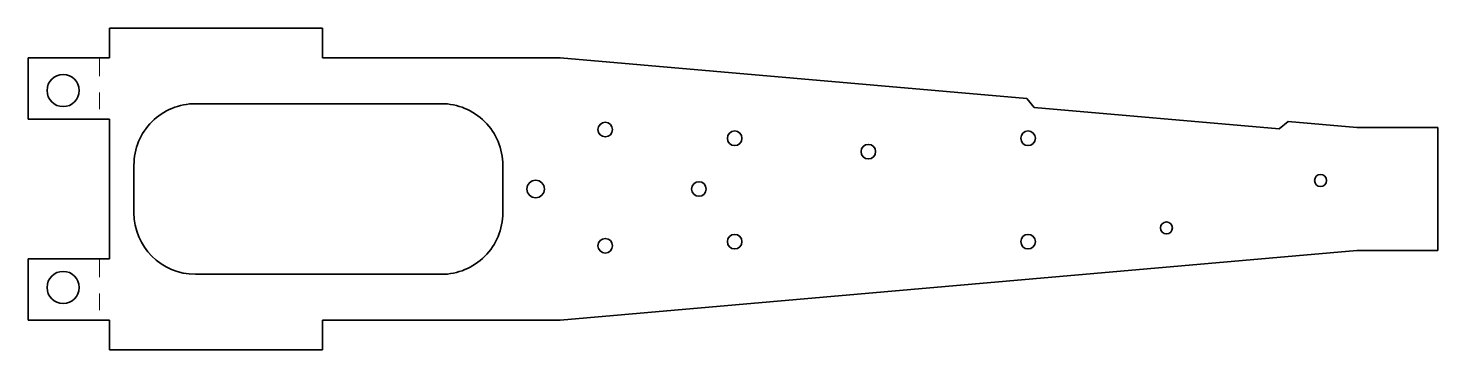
# Model space of a CAD drawing. Extents: x 1.2 to 9.8, y 3.27 to 5.23.
import ezdxf

# ---------------------------------------------------------------- set-up
doc = ezdxf.new("R2010")
doc.units = 0
doc.header["$MEASUREMENT"] = 0
doc.linetypes.add('DASHDOT', pattern=[18.5, 12, -3, 0.5, -3])

msp = doc.modelspace()

# ---------------------------------------------------------------- linework, layer by layer
at = {"color": 7, "lineweight": 35}
for p, q in [((2.996174, 5.23), (1.696174, 5.23)), ((1.696174, 5.23), (1.696174, 5.05)), ((2.996174, 5.05), (2.996174, 5.23)), ((1.576165, 5.05), (1.201165, 5.05)), ((1.201165, 5.05), (1.201165, 4.77)), ((1.696174, 5.05), (1.576165, 5.05)), ((4.446174, 5.05), (2.996174, 5.05)), ((4.446174, 5.05), (7.292006, 4.801022)), ((1.201165, 4.77), (1.201165, 4.675)), ((2.221174, 4.77), (3.721174, 4.77)), ((7.292006, 4.801022), (7.337458, 4.746854)), ((7.337458, 4.746854), (8.83175, 4.616121)), ((1.576165, 4.675), (1.201165, 4.675)), ((1.696174, 4.675), (1.576165, 4.675)), ((1.696174, 4.675), (1.696174, 4.25)), ((8.83175, 4.616121), (8.885917, 4.661573)), ((8.885917, 4.661573), (9.303946, 4.625)), ((9.303946, 4.625), (9.798835, 4.625)), ((9.798835, 4.625), (9.798835, 4.25)), ((1.846174, 4.395), (1.846174, 4.25)), ((4.096174, 4.395), (4.096174, 4.25)), ((1.696174, 4.25), (1.696174, 3.825)), ((1.846174, 4.105), (1.846174, 4.25)), ((4.096174, 4.105), (4.096174, 4.25)), ((9.798835, 3.875), (9.798835, 4.25)), ((4.446174, 3.45), (9.303946, 3.875)), ((9.303946, 3.875), (9.798835, 3.875)), ((1.201165, 3.825), (1.201165, 3.45)), ((1.576165, 3.825), (1.201165, 3.825)), ((1.696174, 3.825), (1.576165, 3.825)), ((2.221174, 3.73), (3.721174, 3.73)), ((1.576165, 3.45), (1.201165, 3.45)), ((1.696174, 3.45), (1.576165, 3.45)), ((1.696174, 3.45), (1.696174, 3.27)), ((2.996174, 3.45), (2.996174, 3.27)), ((4.446174, 3.45), (2.996174, 3.45)), ((2.996174, 3.27), (1.696174, 3.27))]:
    msp.add_line(p, q, dxfattribs=at)
at = {"color": 7, "linetype": 'DASHDOT', "lineweight": 13, "ltscale": 0.009375}
for p, q in [((1.636169, 5.05), (1.636169, 4.675)), ((1.636169, 3.825), (1.636169, 3.45))]:
    msp.add_line(p, q, dxfattribs=at)
at = {"color": 7, "lineweight": 35}
for centre, radius in [((1.414165, 4.85), 0.098), ((4.72068, 4.612275), 0.0445), ((5.510239, 4.559137), 0.0445), ((7.300239, 4.559137), 0.0445), ((6.325436, 4.477587), 0.0445), ((4.296174, 4.25), 0.05325), ((9.08357, 4.301859), 0.0365), ((5.291975, 4.25), 0.0445), ((8.143748, 4.012858), 0.0365), ((5.510239, 3.929137), 0.0445), ((7.300239, 3.929137), 0.0445), ((4.72068, 3.904119), 0.0445), ((1.414165, 3.65), 0.098)]:
    msp.add_circle(centre, radius, dxfattribs=at)
for centre, start, end in [((2.221174, 4.395), 90.000003, 180.000005), ((3.721174, 4.395), 0, 90.000003), ((2.221174, 4.105), 180.000005, 269.999997), ((3.721174, 4.105), 269.999997, 360)]:
    msp.add_arc(centre, 0.375, start, end, dxfattribs=at)

doc.saveas('drawing.dxf')
